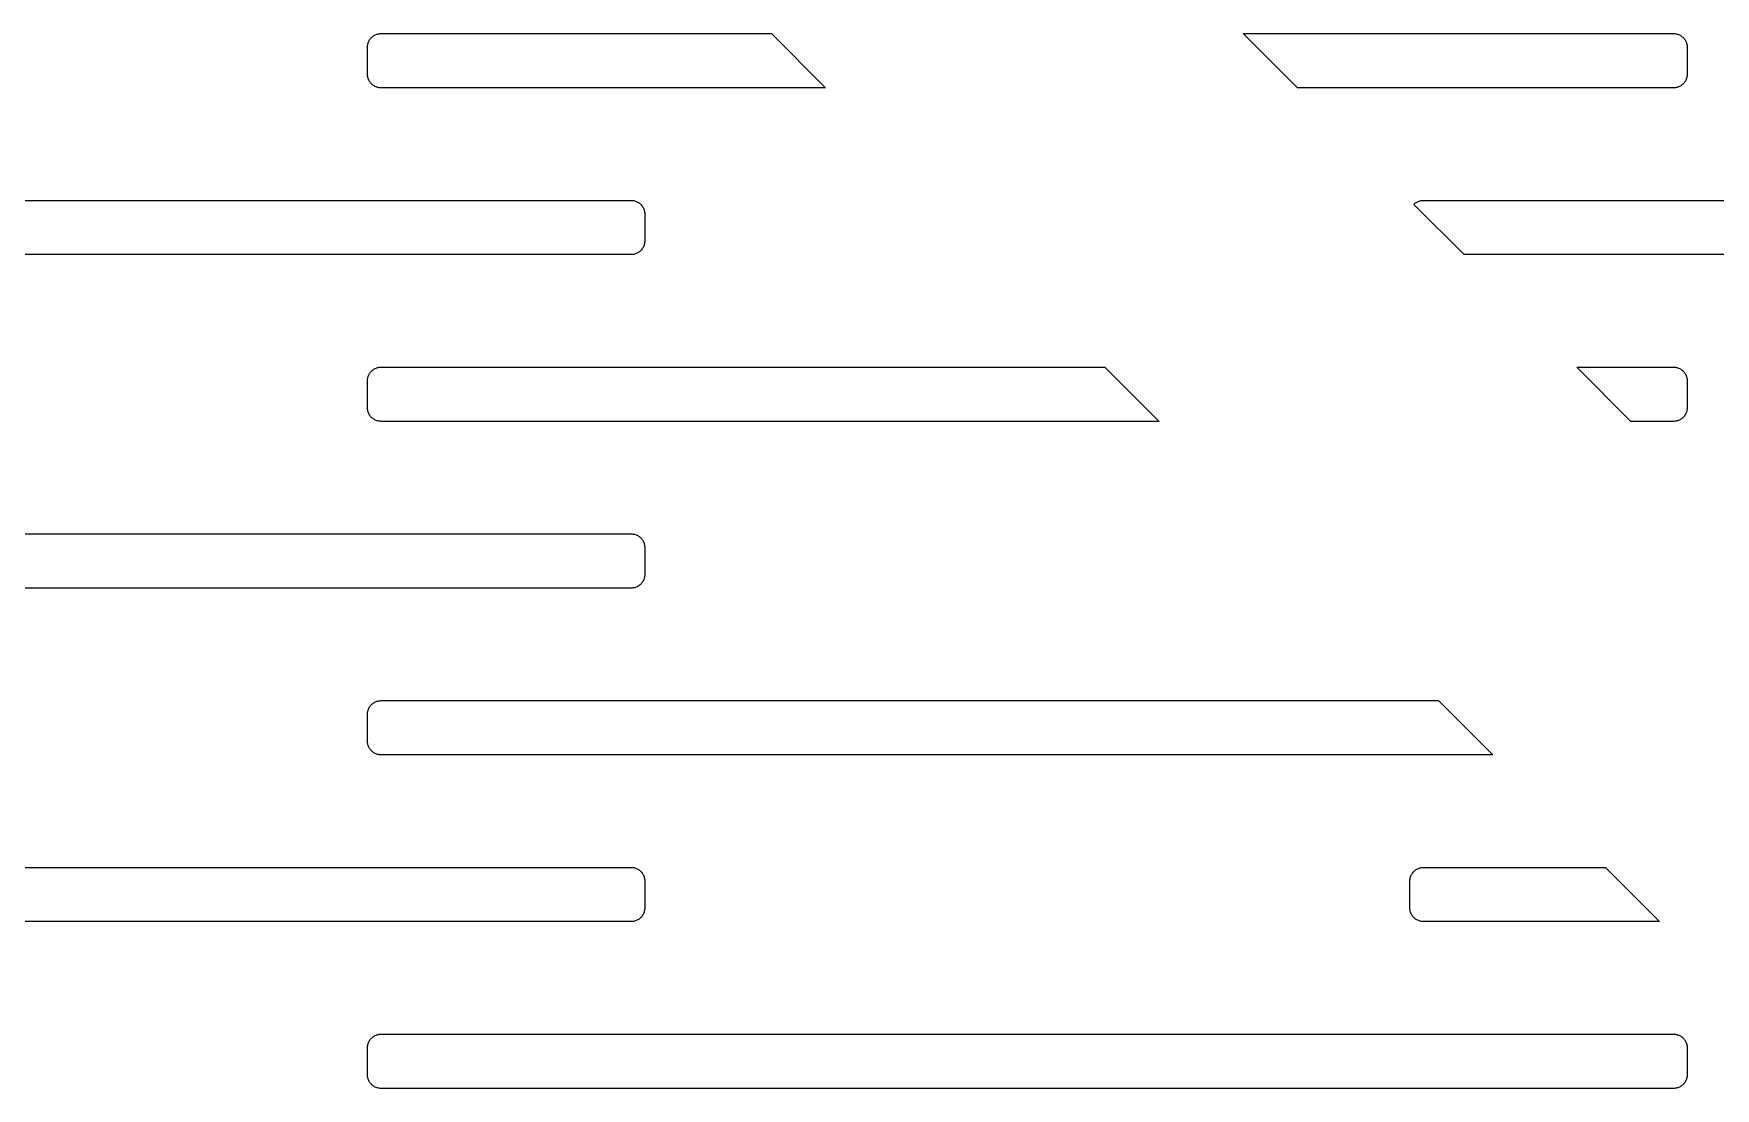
# Model space of a CAD drawing. Header units: metres. Extents: x -218 to 218, y -218 to 218.
# Drawn here: x -77.33 to -37, y 28.68 to 53.98 of the extents above; entities that cross this region are included whole.
import ezdxf

# ---------------------------------------------------------------- set-up
doc = ezdxf.new("R2010")
doc.units = ezdxf.units.M

msp = doc.modelspace()

# ---------------------------------------------------------------- linework, layer by layer
for p, q in [((-69.3222, 53.6528), (-69.3215, 53.6732)), ((-69.3222, 53.0028), (-69.3222, 53.6528)), ((-69.3215, 53.6732), (-69.3196, 53.6935)), ((-69.3196, 53.6935), (-69.3164, 53.7137)), ((-69.3164, 53.7137), (-69.312, 53.7336)), ((-69.312, 53.7336), (-69.3063, 53.7532)), ((-69.3063, 53.7532), (-69.2994, 53.7724)), ((-69.2994, 53.7724), (-69.2913, 53.7912)), ((-69.2913, 53.7912), (-69.282, 53.8094)), ((-69.282, 53.8094), (-69.2716, 53.8269)), ((-69.2716, 53.8269), (-69.2601, 53.8438)), ((-69.2601, 53.8438), (-69.2476, 53.86)), ((-69.2476, 53.86), (-69.2341, 53.8753)), ((-69.2341, 53.8753), (-69.2197, 53.8897)), ((-69.2197, 53.8897), (-69.2044, 53.9032)), ((-69.2044, 53.9032), (-69.1882, 53.9157)), ((-69.1882, 53.9157), (-69.1713, 53.9272)), ((-69.1713, 53.9272), (-69.1538, 53.9376)), ((-69.1538, 53.9376), (-69.1356, 53.9469)), ((-69.1356, 53.9469), (-69.1168, 53.955)), ((-69.1168, 53.955), (-69.0976, 53.9619)), ((-69.0976, 53.9619), (-69.078, 53.9676)), ((-69.078, 53.9676), (-69.0581, 53.972)), ((-69.0581, 53.972), (-69.0379, 53.9752)), ((-69.0379, 53.9752), (-69.0176, 53.9772)), ((-69.0176, 53.9772), (-68.9972, 53.9778)), ((-68.9972, 53.9778), (-59.6346, 53.9778)), ((-59.6346, 53.9778), (-58.3346, 52.6778)), ((-47.0209, 52.6778), (-48.3209, 53.9778)), ((-48.3209, 53.9778), (-37.9972, 53.9778)), ((-37.9972, 53.9778), (-37.9768, 53.9772)), ((-37.9768, 53.9772), (-37.9565, 53.9752)), ((-37.9565, 53.9752), (-37.9363, 53.972)), ((-37.9363, 53.972), (-37.9164, 53.9676)), ((-37.9164, 53.9676), (-37.8968, 53.9619)), ((-37.8968, 53.9619), (-37.8775, 53.955)), ((-37.8775, 53.955), (-37.8588, 53.9469)), ((-37.8588, 53.9469), (-37.8406, 53.9376)), ((-37.8406, 53.9376), (-37.8231, 53.9272)), ((-37.8231, 53.9272), (-37.8062, 53.9157)), ((-37.8062, 53.9157), (-37.79, 53.9032)), ((-37.79, 53.9032), (-37.7747, 53.8897)), ((-37.7747, 53.8897), (-37.7603, 53.8753)), ((-37.7603, 53.8753), (-37.7468, 53.86)), ((-37.7468, 53.86), (-37.7343, 53.8438)), ((-37.7343, 53.8438), (-37.7228, 53.8269)), ((-37.7228, 53.8269), (-37.7124, 53.8094)), ((-37.7124, 53.8094), (-37.7031, 53.7912)), ((-37.7031, 53.7912), (-37.695, 53.7724)), ((-37.695, 53.7724), (-37.6881, 53.7532)), ((-37.6881, 53.7532), (-37.6824, 53.7336)), ((-37.6824, 53.7336), (-37.6779, 53.7137)), ((-37.6779, 53.7137), (-37.6748, 53.6935)), ((-37.6748, 53.6935), (-37.6728, 53.6732)), ((-37.6728, 53.6732), (-37.6722, 53.6528)), ((-37.6722, 53.6528), (-37.6722, 53.0028)), ((-69.3215, 52.9824), (-69.3222, 53.0028)), ((-69.3196, 52.9621), (-69.3215, 52.9824)), ((-69.3164, 52.9419), (-69.3196, 52.9621)), ((-69.312, 52.922), (-69.3164, 52.9419)), ((-69.3063, 52.9024), (-69.312, 52.922)), ((-69.2994, 52.8831), (-69.3063, 52.9024)), ((-69.2913, 52.8644), (-69.2994, 52.8831)), ((-69.282, 52.8462), (-69.2913, 52.8644)), ((-69.2716, 52.8286), (-69.282, 52.8462)), ((-37.7124, 52.8462), (-37.7228, 52.8286)), ((-37.7031, 52.8644), (-37.7124, 52.8462)), ((-37.695, 52.8831), (-37.7031, 52.8644)), ((-37.6881, 52.9024), (-37.695, 52.8831)), ((-37.6824, 52.922), (-37.6881, 52.9024)), ((-37.6779, 52.9419), (-37.6824, 52.922)), ((-37.6748, 52.9621), (-37.6779, 52.9419)), ((-37.6728, 52.9824), (-37.6748, 52.9621)), ((-37.6722, 53.0028), (-37.6728, 52.9824)), ((-69.2601, 52.8118), (-69.2716, 52.8286)), ((-69.2476, 52.7956), (-69.2601, 52.8118)), ((-69.2341, 52.7803), (-69.2476, 52.7956)), ((-69.2197, 52.7659), (-69.2341, 52.7803)), ((-69.2044, 52.7524), (-69.2197, 52.7659)), ((-69.1882, 52.7399), (-69.2044, 52.7524)), ((-69.1713, 52.7284), (-69.1882, 52.7399)), ((-69.1538, 52.718), (-69.1713, 52.7284)), ((-69.1356, 52.7087), (-69.1538, 52.718)), ((-69.1168, 52.7006), (-69.1356, 52.7087)), ((-69.0976, 52.6937), (-69.1168, 52.7006)), ((-69.078, 52.688), (-69.0976, 52.6937)), ((-69.0581, 52.6835), (-69.078, 52.688)), ((-69.0379, 52.6804), (-69.0581, 52.6835)), ((-69.0176, 52.6784), (-69.0379, 52.6804)), ((-68.9972, 52.6778), (-69.0176, 52.6784)), ((-58.3346, 52.6778), (-68.9972, 52.6778)), ((-37.9972, 52.6778), (-47.0209, 52.6778)), ((-37.9768, 52.6784), (-37.9972, 52.6778)), ((-37.9565, 52.6804), (-37.9768, 52.6784)), ((-37.9363, 52.6835), (-37.9565, 52.6804)), ((-37.9164, 52.688), (-37.9363, 52.6835)), ((-37.8968, 52.6937), (-37.9164, 52.688)), ((-37.8775, 52.7006), (-37.8968, 52.6937)), ((-37.8588, 52.7087), (-37.8775, 52.7006)), ((-37.8406, 52.718), (-37.8588, 52.7087)), ((-37.8231, 52.7284), (-37.8406, 52.718)), ((-37.8062, 52.7399), (-37.8231, 52.7284)), ((-37.79, 52.7524), (-37.8062, 52.7399)), ((-37.7747, 52.7659), (-37.79, 52.7524)), ((-37.7603, 52.7803), (-37.7747, 52.7659)), ((-37.7468, 52.7956), (-37.7603, 52.7803)), ((-37.7343, 52.8118), (-37.7468, 52.7956)), ((-37.7228, 52.8286), (-37.7343, 52.8118)), ((-93.9972, 49.9778), (-62.9972, 49.9778)), ((-62.9972, 49.9778), (-62.9768, 49.9772)), ((-62.9768, 49.9772), (-62.9565, 49.9752)), ((-62.9565, 49.9752), (-62.9363, 49.972)), ((-62.9363, 49.972), (-62.9164, 49.9676)), ((-62.9164, 49.9676), (-62.8968, 49.9619)), ((-62.8968, 49.9619), (-62.8775, 49.955)), ((-62.8775, 49.955), (-62.8588, 49.9469)), ((-62.8588, 49.9469), (-62.8406, 49.9376)), ((-62.8406, 49.9376), (-62.8231, 49.9272)), ((-62.8231, 49.9272), (-62.8062, 49.9157)), ((-62.8062, 49.9157), (-62.79, 49.9032)), ((-62.79, 49.9032), (-62.7747, 49.8897)), ((-62.7747, 49.8897), (-62.7603, 49.8753)), ((-62.7603, 49.8753), (-62.7468, 49.86)), ((-62.7468, 49.86), (-62.7343, 49.8438)), ((-62.7343, 49.8438), (-62.7228, 49.8269)), ((-62.7228, 49.8269), (-62.7124, 49.8094)), ((-62.7124, 49.8094), (-62.7031, 49.7912)), ((-62.7031, 49.7912), (-62.695, 49.7724)), ((-62.695, 49.7724), (-62.6881, 49.7532)), ((-62.6881, 49.7532), (-62.6824, 49.7336)), ((-62.6824, 49.7336), (-62.6779, 49.7137)), ((-62.6779, 49.7137), (-62.6748, 49.6935)), ((-62.6748, 49.6935), (-62.6728, 49.6732)), ((-62.6728, 49.6732), (-62.6722, 49.6528)), ((-62.6722, 49.6528), (-62.6722, 49.0028)), ((-44.2263, 49.8831), (-44.2197, 49.8897)), ((-43.0209, 48.6778), (-44.2263, 49.8831)), ((-44.2197, 49.8897), (-44.2044, 49.9032)), ((-44.2044, 49.9032), (-44.1882, 49.9157)), ((-44.1882, 49.9157), (-44.1713, 49.9272)), ((-44.1713, 49.9272), (-44.1538, 49.9376)), ((-44.1538, 49.9376), (-44.1356, 49.9469)), ((-44.1356, 49.9469), (-44.1168, 49.955)), ((-44.1168, 49.955), (-44.0976, 49.9619)), ((-44.0976, 49.9619), (-44.078, 49.9676)), ((-44.078, 49.9676), (-44.0581, 49.972)), ((-44.0581, 49.972), (-44.0379, 49.9752)), ((-44.0379, 49.9752), (-44.0176, 49.9772)), ((-44.0176, 49.9772), (-43.9972, 49.9778)), ((-43.9972, 49.9778), (-12.9972, 49.9778)), ((-62.7343, 48.8118), (-62.7468, 48.7956)), ((-62.7228, 48.8286), (-62.7343, 48.8118)), ((-62.7124, 48.8462), (-62.7228, 48.8286)), ((-62.7031, 48.8644), (-62.7124, 48.8462)), ((-62.695, 48.8831), (-62.7031, 48.8644)), ((-62.6881, 48.9024), (-62.695, 48.8831)), ((-62.6824, 48.922), (-62.6881, 48.9024)), ((-62.6779, 48.9419), (-62.6824, 48.922)), ((-62.6748, 48.9621), (-62.6779, 48.9419)), ((-62.6728, 48.9824), (-62.6748, 48.9621)), ((-62.6722, 49.0028), (-62.6728, 48.9824)), ((-62.9972, 48.6778), (-93.9972, 48.6778)), ((-62.9768, 48.6784), (-62.9972, 48.6778)), ((-62.9565, 48.6804), (-62.9768, 48.6784)), ((-62.9363, 48.6835), (-62.9565, 48.6804)), ((-62.9164, 48.688), (-62.9363, 48.6835)), ((-62.8968, 48.6937), (-62.9164, 48.688)), ((-62.8775, 48.7006), (-62.8968, 48.6937)), ((-62.8588, 48.7087), (-62.8775, 48.7006)), ((-62.8406, 48.718), (-62.8588, 48.7087)), ((-62.8231, 48.7284), (-62.8406, 48.718)), ((-62.8062, 48.7399), (-62.8231, 48.7284)), ((-62.79, 48.7524), (-62.8062, 48.7399)), ((-62.7747, 48.7659), (-62.79, 48.7524)), ((-62.7603, 48.7803), (-62.7747, 48.7659)), ((-62.7468, 48.7956), (-62.7603, 48.7803)), ((-12.9972, 48.6778), (-43.0209, 48.6778)), ((-69.0176, 45.9772), (-68.9972, 45.9778)), ((-68.9972, 45.9778), (-51.6346, 45.9778)), ((-51.6346, 45.9778), (-50.3346, 44.6778)), ((-39.0209, 44.6778), (-40.3209, 45.9778)), ((-40.3209, 45.9778), (-37.9972, 45.9778)), ((-37.9972, 45.9778), (-37.9768, 45.9772)), ((-69.3222, 45.6528), (-69.3215, 45.6732)), ((-69.3222, 45.0028), (-69.3222, 45.6528)), ((-69.3215, 45.6732), (-69.3196, 45.6935)), ((-69.3196, 45.6935), (-69.3164, 45.7137)), ((-69.3164, 45.7137), (-69.312, 45.7336)), ((-69.312, 45.7336), (-69.3063, 45.7532)), ((-69.3063, 45.7532), (-69.2994, 45.7724)), ((-69.2994, 45.7724), (-69.2913, 45.7912)), ((-69.2913, 45.7912), (-69.282, 45.8094)), ((-69.282, 45.8094), (-69.2716, 45.8269)), ((-69.2716, 45.8269), (-69.2601, 45.8438)), ((-69.2601, 45.8438), (-69.2476, 45.86)), ((-69.2476, 45.86), (-69.2341, 45.8753)), ((-69.2341, 45.8753), (-69.2197, 45.8897)), ((-69.2197, 45.8897), (-69.2044, 45.9032)), ((-69.2044, 45.9032), (-69.1882, 45.9157)), ((-69.1882, 45.9157), (-69.1713, 45.9272)), ((-69.1713, 45.9272), (-69.1538, 45.9376)), ((-69.1538, 45.9376), (-69.1356, 45.9469)), ((-69.1356, 45.9469), (-69.1168, 45.955)), ((-69.1168, 45.955), (-69.0976, 45.9619)), ((-69.0976, 45.9619), (-69.078, 45.9676)), ((-69.078, 45.9676), (-69.0581, 45.972)), ((-69.0581, 45.972), (-69.0379, 45.9752)), ((-69.0379, 45.9752), (-69.0176, 45.9772)), ((-37.9768, 45.9772), (-37.9565, 45.9752)), ((-37.9565, 45.9752), (-37.9363, 45.972)), ((-37.9363, 45.972), (-37.9164, 45.9676)), ((-37.9164, 45.9676), (-37.8968, 45.9619)), ((-37.8968, 45.9619), (-37.8775, 45.955)), ((-37.8775, 45.955), (-37.8588, 45.9469)), ((-37.8588, 45.9469), (-37.8406, 45.9376)), ((-37.8406, 45.9376), (-37.8231, 45.9272)), ((-37.8231, 45.9272), (-37.8062, 45.9157)), ((-37.8062, 45.9157), (-37.79, 45.9032)), ((-37.79, 45.9032), (-37.7747, 45.8897)), ((-37.7747, 45.8897), (-37.7603, 45.8753)), ((-37.7603, 45.8753), (-37.7468, 45.86)), ((-37.7468, 45.86), (-37.7343, 45.8438)), ((-37.7343, 45.8438), (-37.7228, 45.8269)), ((-37.7228, 45.8269), (-37.7124, 45.8094)), ((-37.7124, 45.8094), (-37.7031, 45.7912)), ((-37.7031, 45.7912), (-37.695, 45.7724)), ((-37.695, 45.7724), (-37.6881, 45.7532)), ((-37.6881, 45.7532), (-37.6824, 45.7336)), ((-37.6824, 45.7336), (-37.6779, 45.7137)), ((-37.6779, 45.7137), (-37.6748, 45.6935)), ((-37.6748, 45.6935), (-37.6728, 45.6732)), ((-37.6728, 45.6732), (-37.6722, 45.6528)), ((-37.6722, 45.6528), (-37.6722, 45.0028)), ((-69.3215, 44.9824), (-69.3222, 45.0028)), ((-69.3196, 44.9621), (-69.3215, 44.9824)), ((-69.3164, 44.9419), (-69.3196, 44.9621)), ((-69.312, 44.922), (-69.3164, 44.9419)), ((-69.3063, 44.9024), (-69.312, 44.922)), ((-69.2994, 44.8831), (-69.3063, 44.9024)), ((-69.2913, 44.8644), (-69.2994, 44.8831)), ((-69.282, 44.8462), (-69.2913, 44.8644)), ((-69.2716, 44.8286), (-69.282, 44.8462)), ((-69.2601, 44.8118), (-69.2716, 44.8286)), ((-69.2476, 44.7956), (-69.2601, 44.8118)), ((-69.2341, 44.7803), (-69.2476, 44.7956)), ((-69.2197, 44.7659), (-69.2341, 44.7803)), ((-37.7603, 44.7803), (-37.7747, 44.7659)), ((-37.7468, 44.7956), (-37.7603, 44.7803)), ((-37.7343, 44.8118), (-37.7468, 44.7956)), ((-37.7228, 44.8286), (-37.7343, 44.8118)), ((-37.7124, 44.8462), (-37.7228, 44.8286)), ((-37.7031, 44.8644), (-37.7124, 44.8462)), ((-37.695, 44.8831), (-37.7031, 44.8644)), ((-37.6881, 44.9024), (-37.695, 44.8831)), ((-37.6824, 44.922), (-37.6881, 44.9024)), ((-37.6779, 44.9419), (-37.6824, 44.922)), ((-37.6748, 44.9621), (-37.6779, 44.9419)), ((-37.6728, 44.9824), (-37.6748, 44.9621)), ((-37.6722, 45.0028), (-37.6728, 44.9824)), ((-69.2044, 44.7524), (-69.2197, 44.7659)), ((-69.1882, 44.7399), (-69.2044, 44.7524)), ((-69.1713, 44.7284), (-69.1882, 44.7399)), ((-69.1538, 44.718), (-69.1713, 44.7284)), ((-69.1356, 44.7087), (-69.1538, 44.718)), ((-69.1168, 44.7006), (-69.1356, 44.7087)), ((-69.0976, 44.6937), (-69.1168, 44.7006)), ((-69.078, 44.688), (-69.0976, 44.6937)), ((-69.0581, 44.6835), (-69.078, 44.688)), ((-69.0379, 44.6804), (-69.0581, 44.6835)), ((-69.0176, 44.6784), (-69.0379, 44.6804)), ((-68.9972, 44.6778), (-69.0176, 44.6784)), ((-50.3346, 44.6778), (-68.9972, 44.6778)), ((-37.9972, 44.6778), (-39.0209, 44.6778)), ((-37.9768, 44.6784), (-37.9972, 44.6778)), ((-37.9565, 44.6804), (-37.9768, 44.6784)), ((-37.9363, 44.6835), (-37.9565, 44.6804)), ((-37.9164, 44.688), (-37.9363, 44.6835)), ((-37.8968, 44.6937), (-37.9164, 44.688)), ((-37.8775, 44.7006), (-37.8968, 44.6937)), ((-37.8588, 44.7087), (-37.8775, 44.7006)), ((-37.8406, 44.718), (-37.8588, 44.7087)), ((-37.8231, 44.7284), (-37.8406, 44.718)), ((-37.8062, 44.7399), (-37.8231, 44.7284)), ((-37.79, 44.7524), (-37.8062, 44.7399)), ((-37.7747, 44.7659), (-37.79, 44.7524)), ((-93.9972, 41.9778), (-62.9972, 41.9778)), ((-62.9972, 41.9778), (-62.9768, 41.9772)), ((-62.9768, 41.9772), (-62.9565, 41.9752)), ((-62.9565, 41.9752), (-62.9363, 41.972)), ((-62.9363, 41.972), (-62.9164, 41.9676)), ((-62.9164, 41.9676), (-62.8968, 41.9619)), ((-62.8968, 41.9619), (-62.8775, 41.955)), ((-62.8775, 41.955), (-62.8588, 41.9469)), ((-62.8588, 41.9469), (-62.8406, 41.9376)), ((-62.8406, 41.9376), (-62.8231, 41.9272)), ((-62.8231, 41.9272), (-62.8062, 41.9157)), ((-62.8062, 41.9157), (-62.79, 41.9032)), ((-62.79, 41.9032), (-62.7747, 41.8897)), ((-62.7747, 41.8897), (-62.7603, 41.8753)), ((-62.7603, 41.8753), (-62.7468, 41.86)), ((-62.7468, 41.86), (-62.7343, 41.8438)), ((-62.7343, 41.8438), (-62.7228, 41.8269)), ((-62.7228, 41.8269), (-62.7124, 41.8094)), ((-62.7124, 41.8094), (-62.7031, 41.7912)), ((-62.7031, 41.7912), (-62.695, 41.7724)), ((-62.695, 41.7724), (-62.6881, 41.7532)), ((-62.6881, 41.7532), (-62.6824, 41.7336)), ((-62.6824, 41.7336), (-62.6779, 41.7137)), ((-62.6779, 41.7137), (-62.6748, 41.6935)), ((-62.6748, 41.6935), (-62.6728, 41.6732)), ((-62.6728, 41.6732), (-62.6722, 41.6528)), ((-62.6722, 41.6528), (-62.6722, 41.0028)), ((-62.8062, 40.7399), (-62.8231, 40.7284)), ((-62.79, 40.7524), (-62.8062, 40.7399)), ((-62.7747, 40.7659), (-62.79, 40.7524)), ((-62.7603, 40.7803), (-62.7747, 40.7659)), ((-62.7468, 40.7956), (-62.7603, 40.7803)), ((-62.7343, 40.8118), (-62.7468, 40.7956)), ((-62.7228, 40.8286), (-62.7343, 40.8118)), ((-62.7124, 40.8462), (-62.7228, 40.8286)), ((-62.7031, 40.8644), (-62.7124, 40.8462)), ((-62.695, 40.8831), (-62.7031, 40.8644)), ((-62.6881, 40.9024), (-62.695, 40.8831)), ((-62.6824, 40.922), (-62.6881, 40.9024)), ((-62.6779, 40.9419), (-62.6824, 40.922)), ((-62.6748, 40.9621), (-62.6779, 40.9419)), ((-62.6728, 40.9824), (-62.6748, 40.9621)), ((-62.6722, 41.0028), (-62.6728, 40.9824)), ((-62.9972, 40.6778), (-93.9972, 40.6778)), ((-62.9768, 40.6784), (-62.9972, 40.6778)), ((-62.9565, 40.6804), (-62.9768, 40.6784)), ((-62.9363, 40.6835), (-62.9565, 40.6804)), ((-62.9164, 40.688), (-62.9363, 40.6835)), ((-62.8968, 40.6937), (-62.9164, 40.688)), ((-62.8775, 40.7006), (-62.8968, 40.6937)), ((-62.8588, 40.7087), (-62.8775, 40.7006)), ((-62.8406, 40.718), (-62.8588, 40.7087)), ((-62.8231, 40.7284), (-62.8406, 40.718)), ((-69.2044, 37.9032), (-69.1882, 37.9157)), ((-69.1882, 37.9157), (-69.1713, 37.9272)), ((-69.1713, 37.9272), (-69.1538, 37.9376)), ((-69.1538, 37.9376), (-69.1356, 37.9469)), ((-69.1356, 37.9469), (-69.1168, 37.955)), ((-69.1168, 37.955), (-69.0976, 37.9619)), ((-69.0976, 37.9619), (-69.078, 37.9676)), ((-69.078, 37.9676), (-69.0581, 37.972)), ((-69.0581, 37.972), (-69.0379, 37.9752)), ((-69.0379, 37.9752), (-69.0176, 37.9772)), ((-69.0176, 37.9772), (-68.9972, 37.9778)), ((-68.9972, 37.9778), (-43.6346, 37.9778)), ((-43.6346, 37.9778), (-42.3346, 36.6778)), ((-69.3222, 37.6528), (-69.3215, 37.6732)), ((-69.3222, 37.0028), (-69.3222, 37.6528)), ((-69.3215, 37.6732), (-69.3196, 37.6935)), ((-69.3196, 37.6935), (-69.3164, 37.7137)), ((-69.3164, 37.7137), (-69.312, 37.7336)), ((-69.312, 37.7336), (-69.3063, 37.7532)), ((-69.3063, 37.7532), (-69.2994, 37.7724)), ((-69.2994, 37.7724), (-69.2913, 37.7912)), ((-69.2913, 37.7912), (-69.282, 37.8094)), ((-69.282, 37.8094), (-69.2716, 37.8269)), ((-69.2716, 37.8269), (-69.2601, 37.8438)), ((-69.2601, 37.8438), (-69.2476, 37.86)), ((-69.2476, 37.86), (-69.2341, 37.8753)), ((-69.2341, 37.8753), (-69.2197, 37.8897)), ((-69.2197, 37.8897), (-69.2044, 37.9032)), ((-69.3215, 36.9824), (-69.3222, 37.0028)), ((-69.3196, 36.9621), (-69.3215, 36.9824)), ((-69.3164, 36.9419), (-69.3196, 36.9621)), ((-69.312, 36.922), (-69.3164, 36.9419)), ((-69.3063, 36.9024), (-69.312, 36.922)), ((-69.2994, 36.8831), (-69.3063, 36.9024)), ((-69.2913, 36.8644), (-69.2994, 36.8831)), ((-69.282, 36.8462), (-69.2913, 36.8644)), ((-69.2716, 36.8286), (-69.282, 36.8462)), ((-69.2601, 36.8118), (-69.2716, 36.8286)), ((-69.2476, 36.7956), (-69.2601, 36.8118)), ((-69.2341, 36.7803), (-69.2476, 36.7956)), ((-69.2197, 36.7659), (-69.2341, 36.7803)), ((-69.2044, 36.7524), (-69.2197, 36.7659)), ((-69.1882, 36.7399), (-69.2044, 36.7524)), ((-69.1713, 36.7284), (-69.1882, 36.7399)), ((-69.1538, 36.718), (-69.1713, 36.7284)), ((-69.1356, 36.7087), (-69.1538, 36.718)), ((-69.1168, 36.7006), (-69.1356, 36.7087)), ((-69.0976, 36.6937), (-69.1168, 36.7006)), ((-69.078, 36.688), (-69.0976, 36.6937)), ((-69.0581, 36.6835), (-69.078, 36.688)), ((-69.0379, 36.6804), (-69.0581, 36.6835)), ((-69.0176, 36.6784), (-69.0379, 36.6804)), ((-68.9972, 36.6778), (-69.0176, 36.6784)), ((-42.3346, 36.6778), (-68.9972, 36.6778)), ((-93.9972, 33.9778), (-62.9972, 33.9778)), ((-62.9972, 33.9778), (-62.9768, 33.9772)), ((-62.9768, 33.9772), (-62.9565, 33.9752)), ((-62.9565, 33.9752), (-62.9363, 33.972)), ((-62.9363, 33.972), (-62.9164, 33.9676)), ((-62.9164, 33.9676), (-62.8968, 33.9619)), ((-62.8968, 33.9619), (-62.8775, 33.955)), ((-62.8775, 33.955), (-62.8588, 33.9469)), ((-62.8588, 33.9469), (-62.8406, 33.9376)), ((-62.8406, 33.9376), (-62.8231, 33.9272)), ((-62.8231, 33.9272), (-62.8062, 33.9157)), ((-62.8062, 33.9157), (-62.79, 33.9032)), ((-62.79, 33.9032), (-62.7747, 33.8897)), ((-62.7747, 33.8897), (-62.7603, 33.8753)), ((-44.2341, 33.8753), (-44.2197, 33.8897)), ((-44.2197, 33.8897), (-44.2044, 33.9032)), ((-44.2044, 33.9032), (-44.1882, 33.9157)), ((-44.1882, 33.9157), (-44.1713, 33.9272)), ((-44.1713, 33.9272), (-44.1538, 33.9376)), ((-44.1538, 33.9376), (-44.1356, 33.9469)), ((-44.1356, 33.9469), (-44.1168, 33.955)), ((-44.1168, 33.955), (-44.0976, 33.9619)), ((-44.0976, 33.9619), (-44.078, 33.9676)), ((-44.078, 33.9676), (-44.0581, 33.972)), ((-44.0581, 33.972), (-44.0379, 33.9752)), ((-44.0379, 33.9752), (-44.0176, 33.9772)), ((-44.0176, 33.9772), (-43.9972, 33.9778)), ((-43.9972, 33.9778), (-39.6346, 33.9778)), ((-39.6346, 33.9778), (-38.3346, 32.6778)), ((-62.7603, 33.8753), (-62.7468, 33.86)), ((-62.7468, 33.86), (-62.7343, 33.8438)), ((-62.7343, 33.8438), (-62.7228, 33.8269)), ((-62.7228, 33.8269), (-62.7124, 33.8094)), ((-62.7124, 33.8094), (-62.7031, 33.7912)), ((-62.7031, 33.7912), (-62.695, 33.7724)), ((-62.695, 33.7724), (-62.6881, 33.7532)), ((-62.6881, 33.7532), (-62.6824, 33.7336)), ((-62.6824, 33.7336), (-62.6779, 33.7137)), ((-62.6779, 33.7137), (-62.6748, 33.6935)), ((-62.6748, 33.6935), (-62.6728, 33.6732)), ((-62.6728, 33.6732), (-62.6722, 33.6528)), ((-62.6722, 33.6528), (-62.6722, 33.0028)), ((-44.3222, 33.6528), (-44.3215, 33.6732)), ((-44.3222, 33.0028), (-44.3222, 33.6528)), ((-44.3215, 33.6732), (-44.3196, 33.6935)), ((-44.3196, 33.6935), (-44.3164, 33.7137)), ((-44.3164, 33.7137), (-44.312, 33.7336)), ((-44.312, 33.7336), (-44.3063, 33.7532)), ((-44.3063, 33.7532), (-44.2994, 33.7724)), ((-44.2994, 33.7724), (-44.2913, 33.7912)), ((-44.2913, 33.7912), (-44.282, 33.8094)), ((-44.282, 33.8094), (-44.2716, 33.8269)), ((-44.2716, 33.8269), (-44.2601, 33.8438)), ((-44.2601, 33.8438), (-44.2476, 33.86)), ((-44.2476, 33.86), (-44.2341, 33.8753)), ((-62.9972, 32.6778), (-93.9972, 32.6778)), ((-62.9768, 32.6784), (-62.9972, 32.6778)), ((-62.9565, 32.6804), (-62.9768, 32.6784)), ((-62.9363, 32.6835), (-62.9565, 32.6804)), ((-62.9164, 32.688), (-62.9363, 32.6835)), ((-62.8968, 32.6937), (-62.9164, 32.688)), ((-62.8775, 32.7006), (-62.8968, 32.6937)), ((-62.8588, 32.7087), (-62.8775, 32.7006)), ((-62.8406, 32.718), (-62.8588, 32.7087)), ((-62.8231, 32.7284), (-62.8406, 32.718)), ((-62.8062, 32.7399), (-62.8231, 32.7284)), ((-62.79, 32.7524), (-62.8062, 32.7399)), ((-62.7747, 32.7659), (-62.79, 32.7524)), ((-62.7603, 32.7803), (-62.7747, 32.7659)), ((-62.7468, 32.7956), (-62.7603, 32.7803)), ((-62.7343, 32.8118), (-62.7468, 32.7956)), ((-62.7228, 32.8286), (-62.7343, 32.8118)), ((-62.7124, 32.8462), (-62.7228, 32.8286)), ((-62.7031, 32.8644), (-62.7124, 32.8462)), ((-62.695, 32.8831), (-62.7031, 32.8644)), ((-62.6881, 32.9024), (-62.695, 32.8831)), ((-62.6824, 32.922), (-62.6881, 32.9024)), ((-62.6779, 32.9419), (-62.6824, 32.922)), ((-62.6748, 32.9621), (-62.6779, 32.9419)), ((-62.6728, 32.9824), (-62.6748, 32.9621)), ((-62.6722, 33.0028), (-62.6728, 32.9824)), ((-44.3215, 32.9824), (-44.3222, 33.0028)), ((-44.3196, 32.9621), (-44.3215, 32.9824)), ((-44.3164, 32.9419), (-44.3196, 32.9621)), ((-44.312, 32.922), (-44.3164, 32.9419)), ((-44.3063, 32.9024), (-44.312, 32.922)), ((-44.2994, 32.8831), (-44.3063, 32.9024)), ((-44.2913, 32.8644), (-44.2994, 32.8831)), ((-44.282, 32.8462), (-44.2913, 32.8644)), ((-44.2716, 32.8286), (-44.282, 32.8462)), ((-44.2601, 32.8118), (-44.2716, 32.8286)), ((-44.2476, 32.7956), (-44.2601, 32.8118)), ((-44.2341, 32.7803), (-44.2476, 32.7956)), ((-44.2197, 32.7659), (-44.2341, 32.7803)), ((-44.2044, 32.7524), (-44.2197, 32.7659)), ((-44.1882, 32.7399), (-44.2044, 32.7524)), ((-44.1713, 32.7284), (-44.1882, 32.7399)), ((-44.1538, 32.718), (-44.1713, 32.7284)), ((-44.1356, 32.7087), (-44.1538, 32.718)), ((-44.1168, 32.7006), (-44.1356, 32.7087)), ((-44.0976, 32.6937), (-44.1168, 32.7006)), ((-44.078, 32.688), (-44.0976, 32.6937)), ((-44.0581, 32.6835), (-44.078, 32.688)), ((-44.0379, 32.6804), (-44.0581, 32.6835)), ((-44.0176, 32.6784), (-44.0379, 32.6804)), ((-43.9972, 32.6778), (-44.0176, 32.6784)), ((-38.3346, 32.6778), (-43.9972, 32.6778)), ((-69.2601, 29.8438), (-69.2476, 29.86)), ((-69.2476, 29.86), (-69.2341, 29.8753)), ((-69.2341, 29.8753), (-69.2197, 29.8897)), ((-69.2197, 29.8897), (-69.2044, 29.9032)), ((-69.2044, 29.9032), (-69.1882, 29.9157)), ((-69.1882, 29.9157), (-69.1713, 29.9272)), ((-69.1713, 29.9272), (-69.1538, 29.9376)), ((-69.1538, 29.9376), (-69.1356, 29.9469)), ((-69.1356, 29.9469), (-69.1168, 29.955)), ((-69.1168, 29.955), (-69.0976, 29.9619)), ((-69.0976, 29.9619), (-69.078, 29.9676)), ((-69.078, 29.9676), (-69.0581, 29.972)), ((-69.0581, 29.972), (-69.0379, 29.9752)), ((-69.0379, 29.9752), (-69.0176, 29.9771)), ((-69.0176, 29.9771), (-68.9972, 29.9778)), ((-68.9972, 29.9778), (-37.9972, 29.9778)), ((-37.9972, 29.9778), (-37.9768, 29.9771)), ((-37.9768, 29.9771), (-37.9565, 29.9752)), ((-37.9565, 29.9752), (-37.9363, 29.972)), ((-37.9363, 29.972), (-37.9164, 29.9676)), ((-37.9164, 29.9676), (-37.8968, 29.9619)), ((-37.8968, 29.9619), (-37.8775, 29.955)), ((-37.8775, 29.955), (-37.8588, 29.9469)), ((-37.8588, 29.9469), (-37.8406, 29.9376)), ((-37.8406, 29.9376), (-37.8231, 29.9272)), ((-37.8231, 29.9272), (-37.8062, 29.9157)), ((-37.8062, 29.9157), (-37.79, 29.9032)), ((-37.79, 29.9032), (-37.7747, 29.8897)), ((-37.7747, 29.8897), (-37.7603, 29.8753)), ((-37.7603, 29.8753), (-37.7468, 29.86)), ((-37.7468, 29.86), (-37.7343, 29.8438)), ((-69.3222, 29.6528), (-69.3215, 29.6732)), ((-69.3222, 29.0028), (-69.3222, 29.6528)), ((-69.3215, 29.6732), (-69.3196, 29.6935)), ((-69.3196, 29.6935), (-69.3164, 29.7137)), ((-69.3164, 29.7137), (-69.312, 29.7336)), ((-69.312, 29.7336), (-69.3063, 29.7532)), ((-69.3063, 29.7532), (-69.2994, 29.7724)), ((-69.2994, 29.7724), (-69.2913, 29.7912)), ((-69.2913, 29.7912), (-69.282, 29.8094)), ((-69.282, 29.8094), (-69.2716, 29.8269)), ((-69.2716, 29.8269), (-69.2601, 29.8438)), ((-37.7343, 29.8438), (-37.7228, 29.8269)), ((-37.7228, 29.8269), (-37.7124, 29.8094)), ((-37.7124, 29.8094), (-37.7031, 29.7912)), ((-37.7031, 29.7912), (-37.695, 29.7724)), ((-37.695, 29.7724), (-37.6881, 29.7532)), ((-37.6881, 29.7532), (-37.6824, 29.7336)), ((-37.6824, 29.7336), (-37.6779, 29.7137)), ((-37.6779, 29.7137), (-37.6748, 29.6935)), ((-37.6748, 29.6935), (-37.6728, 29.6732)), ((-37.6728, 29.6732), (-37.6722, 29.6528)), ((-37.6722, 29.6528), (-37.6722, 29.0028)), ((-69.3215, 28.9824), (-69.3222, 29.0028)), ((-69.3196, 28.9621), (-69.3215, 28.9824)), ((-69.3164, 28.9419), (-69.3196, 28.9621)), ((-69.312, 28.922), (-69.3164, 28.9419)), ((-69.3063, 28.9024), (-69.312, 28.922)), ((-69.2994, 28.8831), (-69.3063, 28.9024)), ((-69.2913, 28.8644), (-69.2994, 28.8831)), ((-69.282, 28.8462), (-69.2913, 28.8644)), ((-69.2716, 28.8286), (-69.282, 28.8462)), ((-69.2601, 28.8118), (-69.2716, 28.8286)), ((-69.2476, 28.7956), (-69.2601, 28.8118)), ((-69.2341, 28.7803), (-69.2476, 28.7956)), ((-69.2197, 28.7659), (-69.2341, 28.7803)), ((-69.2044, 28.7524), (-69.2197, 28.7659)), ((-69.1882, 28.7399), (-69.2044, 28.7524)), ((-69.1713, 28.7284), (-69.1882, 28.7399)), ((-69.1538, 28.718), (-69.1713, 28.7284)), ((-69.1356, 28.7087), (-69.1538, 28.718)), ((-69.1168, 28.7006), (-69.1356, 28.7087)), ((-69.0976, 28.6937), (-69.1168, 28.7006)), ((-69.078, 28.688), (-69.0976, 28.6937)), ((-69.0581, 28.6835), (-69.078, 28.688)), ((-69.0379, 28.6804), (-69.0581, 28.6835)), ((-69.0176, 28.6784), (-69.0379, 28.6804)), ((-68.9972, 28.6778), (-69.0176, 28.6784)), ((-37.9972, 28.6778), (-68.9972, 28.6778)), ((-37.9768, 28.6784), (-37.9972, 28.6778)), ((-37.9565, 28.6804), (-37.9768, 28.6784)), ((-37.9363, 28.6835), (-37.9565, 28.6804)), ((-37.9164, 28.688), (-37.9363, 28.6835)), ((-37.8968, 28.6937), (-37.9164, 28.688)), ((-37.8775, 28.7006), (-37.8968, 28.6937)), ((-37.8588, 28.7087), (-37.8775, 28.7006)), ((-37.8406, 28.718), (-37.8588, 28.7087)), ((-37.8231, 28.7284), (-37.8406, 28.718)), ((-37.8062, 28.7399), (-37.8231, 28.7284)), ((-37.79, 28.7524), (-37.8062, 28.7399)), ((-37.7747, 28.7659), (-37.79, 28.7524)), ((-37.7603, 28.7803), (-37.7747, 28.7659)), ((-37.7468, 28.7956), (-37.7603, 28.7803)), ((-37.7343, 28.8118), (-37.7468, 28.7956)), ((-37.7228, 28.8286), (-37.7343, 28.8118)), ((-37.7124, 28.8462), (-37.7228, 28.8286)), ((-37.7031, 28.8644), (-37.7124, 28.8462)), ((-37.695, 28.8831), (-37.7031, 28.8644)), ((-37.6881, 28.9024), (-37.695, 28.8831)), ((-37.6824, 28.922), (-37.6881, 28.9024)), ((-37.6779, 28.9419), (-37.6824, 28.922)), ((-37.6748, 28.9621), (-37.6779, 28.9419)), ((-37.6728, 28.9824), (-37.6748, 28.9621)), ((-37.6722, 29.0028), (-37.6728, 28.9824))]:
    msp.add_line(p, q)

doc.saveas('drawing.dxf')
